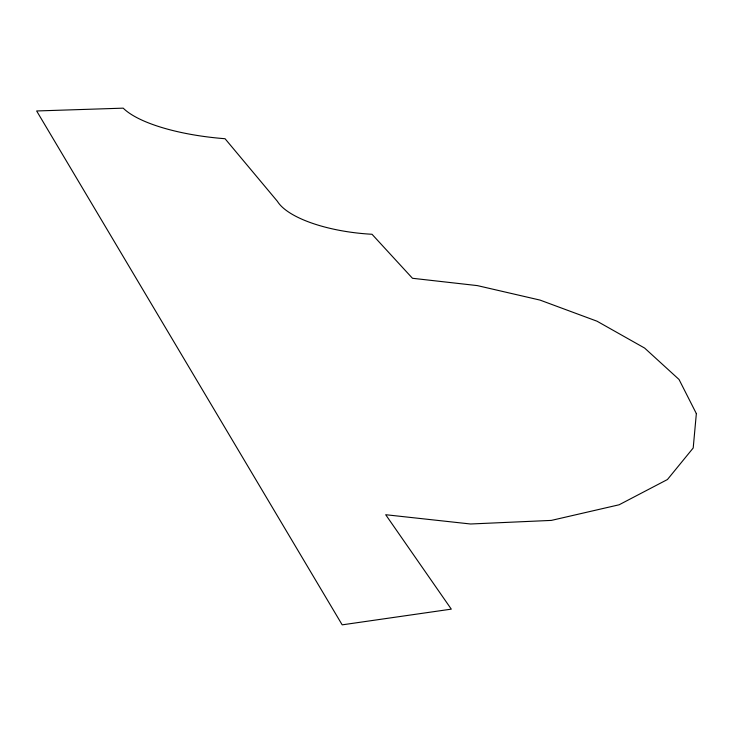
<?xml version="1.0" encoding="UTF-8"?>
<svg xmlns="http://www.w3.org/2000/svg" width="733" height="733" viewBox="0 0 733 733"><rect width="100%" height="100%" fill="white"/><g stroke="black" fill="none" stroke-linecap="round" stroke-linejoin="round"><path stroke-width="1.1" d="M696.35 413.595L693.207 447.982L667.442 479.529L619.128 504.78L551.372 520.403L470.568 523.994L385.686 514.722L451.299 609.141L342.183 624.846L36.65 110.967L123.208 108.154A113.194 35.688 4 0 0 225.049 138.72L277.44 201.364A90.296 32.6 5.4 0 0 372.016 234.267L412.477 278.283L477.348 285.604L540.019 300.09L597.01 321.201L644.637 348.074L679.033 379.474L696.35 413.595"/></g></svg>
